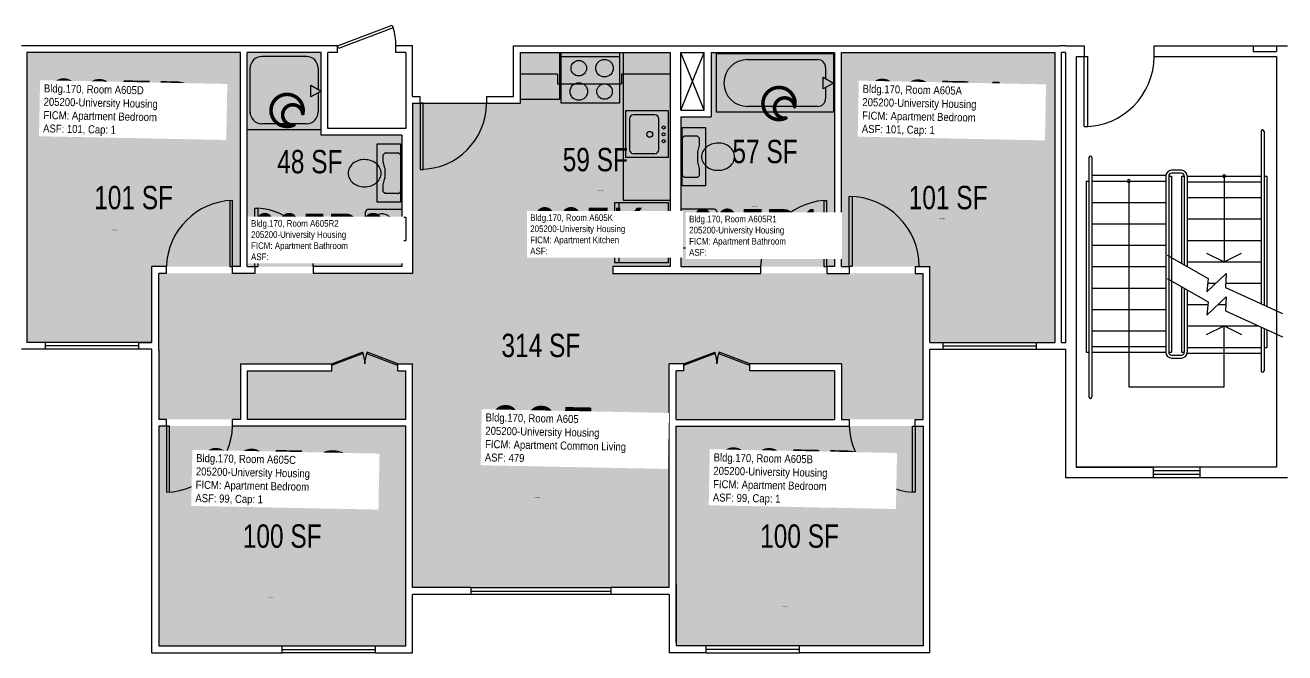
# Model space of a CAD drawing. Header units: inches. Extents: x -88 to 2437, y -52 to 1673.
# Drawn here: x 1251 to 1898, y -52 to 271 of the extents above; entities that cross this region are included whole.
import ezdxf
from ezdxf.enums import TextEntityAlignment as Align

# ---------------------------------------------------------------- set-up
doc = ezdxf.new("R2010")
doc.units = ezdxf.units.IN
doc.header["$LTSCALE"] = 10
doc.header["$MEASUREMENT"] = 0
doc.layers.get('0').update_dxf_attribs({"linetype": 'CONTINUOUS'})
for name, color, linetype in [('A-DOOR', 2, 'CONTINUOUS'), ('A-FLOR', 3, 'CONTINUOUS'), ('A-GLAZ', 1, 'CONTINUOUS'), ('A-IDEN-ICON', 4, 'CONTINUOUS'), ('A-IDEN-RNUM', 7, 'CONTINUOUS'), ('A-IDEN-SNUM', 4, 'CONTINUOUS'), ('A-IDEN-VNUM', 4, 'CONTINUOUS'), ('A-WALL', 5, 'CONTINUOUS'), ('AREA-TEXT', 3, 'CONTINUOUS'), ('Rooms-Category-Color', 7, 'CONTINUOUS'), ('Rooms-College-Color', 7, 'CONTINUOUS'), ('Rooms-Department-Color', 7, 'CONTINUOUS'), ('Rooms-Division-Color', 7, 'CONTINUOUS'), ('Rooms-Information', 7, 'CONTINUOUS')]:
    doc.layers.add(name, color=color, linetype=linetype)
doc.styles.add('CP_AREA', font='arial.ttf', dxfattribs={"height": 15})
doc.styles.add('CP_ROOMSNUMBER', font='arial.ttf', dxfattribs={"height": 1})
doc.styles.add('CP_ROOMVNUMBER', font='arial.ttf', dxfattribs={"width": 0.85, "height": 0.075})

# ---------------------------------------------------------------- blocks, each defined once
blk = doc.blocks.new('CPBATH')
at = {"color": 0, "linetype": 'ByBlock', "const_width": 0.0127}
for points in [[(0.0571, 0.0168, 0.861492), (-0.0551, 0, 1)], [(-0.0551, 0, 0.726902), (0.0487, -0.0337, 1)], [(0.0571, 0.0168, 0.729002), (-0.0084, -0.0042, 1)], [(-0.0084, -0.0042, 0.609468), (0.0487, -0.0337, 1)]]:
    blk.add_lwpolyline(points, format="xyb", dxfattribs=at)
at = {"color": 0, "linetype": 'ByBlock', "const_width": 0.00637}
for points in [[(0.0544, 0.0152, 1), (0.0599, 0.0184, 1)], [(0.0459, -0.0353, 1), (0.0515, -0.0321, 1)]]:
    blk.add_lwpolyline(points, format="xyb", close=True, dxfattribs=at)

msp = doc.modelspace()

# ---------------------------------------------------------------- hatches: boundary and pattern name
at = {"layer": 'Rooms-Category-Color', "true_color": 0x728ef3}
for points in [[(1315.81, 107.86), (1251.56, 107.86), (1251.56, 256.86), (1361.31, 256.86), (1361.31, 146.86), (1315.81, 146.86)], [(1402.81, 256.86), (1402.81, 214.36), (1444.31, 214.36), (1444.31, 146.86), (1364.81, 146.86), (1364.81, 256.86)], [(1505.31, 256.86), (1582.31, 256.86), (1582.31, 146.86), (1505.31, 146.86)], [(1603.31, 256.86), (1666.81, 256.86), (1666.81, 146.86), (1587.81, 146.86), (1587.81, 223.86), (1603.31, 223.86)], [(1670.31, 256.86), (1780.06, 256.86), (1780.06, 107.86), (1715.81, 107.86), (1715.81, 146.86), (1670.31, 146.86)], [(1319.31, 68.36), (1319.31, 143.36), (1449.81, 143.36), (1449.81, 230.86), (1505.31, 230.86), (1505.31, 146.86), (1552.82, 146.86), (1552.82, 143.36), (1712.31, 143.36), (1712.31, 68.36), (1670.31, 68.36), (1670.31, 96.86), (1623.31, 96.86), (1623.31, 93.36), (1666.81, 93.36), (1666.81, 68.36), (1585.31, 68.36), (1585.31, 93.36), (1589.31, 93.36), (1589.31, 96.86), (1581.81, 96.86), (1581.81, -18.14), (1449.81, -18.14), (1449.81, 96.86), (1442.31, 96.86), (1442.31, 93.36), (1446.31, 93.36), (1446.31, 68.36), (1364.81, 68.36), (1364.81, 93.36), (1408.31, 93.36), (1408.31, 96.86), (1361.31, 96.86), (1361.31, 68.36)], [(1446.31, 64.86), (1319.31, 64.86), (1319.31, -48.14), (1446.31, -48.14)], [(1585.31, 64.86), (1712.31, 64.86), (1712.31, -48.14), (1585.31, -48.14)]]:
    msp.add_hatch(color=171, dxfattribs=at).paths.add_polyline_path(points)
at = {"layer": 'Rooms-College-Color', "true_color": 0xadadad}
for points in [[(1315.81, 107.86), (1251.56, 107.86), (1251.56, 256.86), (1361.31, 256.86), (1361.31, 146.86), (1315.81, 146.86)], [(1402.81, 256.86), (1402.81, 214.36), (1444.31, 214.36), (1444.31, 146.86), (1364.81, 146.86), (1364.81, 256.86)], [(1505.31, 256.86), (1582.31, 256.86), (1582.31, 146.86), (1505.31, 146.86)], [(1603.31, 256.86), (1666.81, 256.86), (1666.81, 146.86), (1587.81, 146.86), (1587.81, 223.86), (1603.31, 223.86)], [(1670.31, 256.86), (1780.06, 256.86), (1780.06, 107.86), (1715.81, 107.86), (1715.81, 146.86), (1670.31, 146.86)], [(1319.31, 68.36), (1319.31, 143.36), (1449.81, 143.36), (1449.81, 230.86), (1505.31, 230.86), (1505.31, 146.86), (1552.82, 146.86), (1552.82, 143.36), (1712.31, 143.36), (1712.31, 68.36), (1670.31, 68.36), (1670.31, 96.86), (1623.31, 96.86), (1623.31, 93.36), (1666.81, 93.36), (1666.81, 68.36), (1585.31, 68.36), (1585.31, 93.36), (1589.31, 93.36), (1589.31, 96.86), (1581.81, 96.86), (1581.81, -18.14), (1449.81, -18.14), (1449.81, 96.86), (1442.31, 96.86), (1442.31, 93.36), (1446.31, 93.36), (1446.31, 68.36), (1364.81, 68.36), (1364.81, 93.36), (1408.31, 93.36), (1408.31, 96.86), (1361.31, 96.86), (1361.31, 68.36)], [(1446.31, 64.86), (1319.31, 64.86), (1319.31, -48.14), (1446.31, -48.14)], [(1585.31, 64.86), (1712.31, 64.86), (1712.31, -48.14), (1585.31, -48.14)]]:
    msp.add_hatch(color=253, dxfattribs=at).paths.add_polyline_path(points)
at = {"layer": 'Rooms-Department-Color', "true_color": 0x604aed}
for points in [[(1315.81, 107.86), (1251.56, 107.86), (1251.56, 256.86), (1361.31, 256.86), (1361.31, 146.86), (1315.81, 146.86)], [(1402.81, 256.86), (1402.81, 214.36), (1444.31, 214.36), (1444.31, 146.86), (1364.81, 146.86), (1364.81, 256.86)], [(1505.31, 256.86), (1582.31, 256.86), (1582.31, 146.86), (1505.31, 146.86)], [(1603.31, 256.86), (1666.81, 256.86), (1666.81, 146.86), (1587.81, 146.86), (1587.81, 223.86), (1603.31, 223.86)], [(1670.31, 256.86), (1780.06, 256.86), (1780.06, 107.86), (1715.81, 107.86), (1715.81, 146.86), (1670.31, 146.86)], [(1319.31, 68.36), (1319.31, 143.36), (1449.81, 143.36), (1449.81, 230.86), (1505.31, 230.86), (1505.31, 146.86), (1552.82, 146.86), (1552.82, 143.36), (1712.31, 143.36), (1712.31, 68.36), (1670.31, 68.36), (1670.31, 96.86), (1623.31, 96.86), (1623.31, 93.36), (1666.81, 93.36), (1666.81, 68.36), (1585.31, 68.36), (1585.31, 93.36), (1589.31, 93.36), (1589.31, 96.86), (1581.81, 96.86), (1581.81, -18.14), (1449.81, -18.14), (1449.81, 96.86), (1442.31, 96.86), (1442.31, 93.36), (1446.31, 93.36), (1446.31, 68.36), (1364.81, 68.36), (1364.81, 93.36), (1408.31, 93.36), (1408.31, 96.86), (1361.31, 96.86), (1361.31, 68.36)], [(1446.31, 64.86), (1319.31, 64.86), (1319.31, -48.14), (1446.31, -48.14)], [(1585.31, 64.86), (1712.31, 64.86), (1712.31, -48.14), (1585.31, -48.14)]]:
    msp.add_hatch(color=173, dxfattribs=at).paths.add_polyline_path(points)
at = {"layer": 'Rooms-Division-Color', "true_color": 0x604aed}
for points in [[(1315.81, 107.86), (1251.56, 107.86), (1251.56, 256.86), (1361.31, 256.86), (1361.31, 146.86), (1315.81, 146.86)], [(1402.81, 256.86), (1402.81, 214.36), (1444.31, 214.36), (1444.31, 146.86), (1364.81, 146.86), (1364.81, 256.86)], [(1505.31, 256.86), (1582.31, 256.86), (1582.31, 146.86), (1505.31, 146.86)], [(1603.31, 256.86), (1666.81, 256.86), (1666.81, 146.86), (1587.81, 146.86), (1587.81, 223.86), (1603.31, 223.86)], [(1670.31, 256.86), (1780.06, 256.86), (1780.06, 107.86), (1715.81, 107.86), (1715.81, 146.86), (1670.31, 146.86)], [(1319.31, 68.36), (1319.31, 143.36), (1449.81, 143.36), (1449.81, 230.86), (1505.31, 230.86), (1505.31, 146.86), (1552.82, 146.86), (1552.82, 143.36), (1712.31, 143.36), (1712.31, 68.36), (1670.31, 68.36), (1670.31, 96.86), (1623.31, 96.86), (1623.31, 93.36), (1666.81, 93.36), (1666.81, 68.36), (1585.31, 68.36), (1585.31, 93.36), (1589.31, 93.36), (1589.31, 96.86), (1581.81, 96.86), (1581.81, -18.14), (1449.81, -18.14), (1449.81, 96.86), (1442.31, 96.86), (1442.31, 93.36), (1446.31, 93.36), (1446.31, 68.36), (1364.81, 68.36), (1364.81, 93.36), (1408.31, 93.36), (1408.31, 96.86), (1361.31, 96.86), (1361.31, 68.36)], [(1446.31, 64.86), (1319.31, 64.86), (1319.31, -48.14), (1446.31, -48.14)], [(1585.31, 64.86), (1712.31, 64.86), (1712.31, -48.14), (1585.31, -48.14)]]:
    msp.add_hatch(color=173, dxfattribs=at).paths.add_polyline_path(points)

# ---------------------------------------------------------------- linework, layer by layer
for p, q in [((1395.31, 254.83), (1372.31, 254.83)), ((1525.31, 256.86), (1525.31, 232.86)), ((1526.31, 230.86), (1526.31, 256.86)), ((1526.31, 254.78), (1556.31, 254.78)), ((1556.31, 256.86), (1556.31, 230.86)), ((1558.31, 180.86), (1558.31, 256.86)), ((1605.93, 256.23), (1605.93, 226.23)), ((1666.18, 256.23), (1605.93, 256.23)), ((1622, 253.28), (1658.15, 253.28)), ((1666.18, 256.23), (1666.18, 226.23)), ((1366.31, 225.33), (1366.31, 248.83)), ((1401.31, 248.83), (1401.31, 237.94)), ((1662.16, 249.27), (1662.16, 243.55)), ((1397.61, 234.08), (1397.61, 240.08)), ((1397.61, 240.08), (1402.81, 237.08)), ((1524.31, 245.79), (1505.31, 245.79)), ((1524.31, 245.79), (1524.31, 240.86)), ((1524.31, 240.86), (1557.24, 240.86)), ((1582.31, 245.79), (1557.24, 245.79)), ((1557.24, 245.79), (1557.24, 240.86)), ((1660.99, 238.23), (1660.99, 244.23)), ((1660.99, 244.23), (1666.18, 241.23)), ((1666.18, 241.23), (1660.99, 238.23)), ((1402.81, 237.08), (1397.61, 234.08)), ((1401.31, 236.21), (1401.31, 226.33)), ((1662.16, 238.92), (1662.16, 233.2)), ((1505.31, 232.86), (1525.31, 232.86)), ((1556.31, 230.86), (1526.31, 230.86)), ((1559.4, 226.9), (1559.4, 202.9)), ((1581.4, 226.9), (1559.4, 226.9)), ((1581.4, 202.9), (1581.4, 226.9)), ((1658.15, 229.18), (1622, 229.18)), ((1395.31, 220.33), (1372.31, 220.33)), ((1561.4, 222.9), (1561.4, 206.9)), ((1574.4, 224.9), (1563.4, 224.9)), ((1576.4, 206.9), (1576.4, 222.9)), ((1666.18, 226.23), (1605.93, 226.23)), ((1364.81, 217.36), (1402.81, 217.36)), ((1588.43, 218.45), (1600.43, 218.45)), ((1588.43, 188.45), (1588.43, 218.45)), ((1589.31, 213.74), (1588.43, 212.86)), ((1596.26, 213.86), (1589.6, 213.86)), ((1597.43, 212.86), (1596.55, 213.74)), ((1600.43, 218.45), (1600.43, 188.45)), ((1431.68, 209.95), (1443.68, 209.95)), ((1431.68, 179.95), (1431.68, 209.95)), ((1443.68, 209.95), (1443.68, 179.95)), ((1588.43, 212.86), (1588.43, 194.03)), ((1596.45, 205.92), (1597.43, 209.36)), ((1597.43, 209.36), (1597.43, 212.86)), ((1434.68, 204.36), (1435.56, 205.24)), ((1434.68, 200.92), (1434.68, 204.36)), ((1435.67, 197.42), (1434.7, 200.8)), ((1435.85, 205.36), (1442.51, 205.36)), ((1442.8, 205.24), (1443.68, 204.36)), ((1443.68, 204.36), (1443.68, 185.53)), ((1581.4, 202.9), (1559.4, 202.9)), ((1574.4, 204.9), (1563.4, 204.9)), ((1596.43, 200.92), (1596.43, 205.8)), ((1597.43, 197.36), (1596.45, 200.8)), ((1435.68, 192.42), (1435.68, 197.3)), ((1597.43, 194.03), (1597.43, 197.36)), ((1434.68, 185.53), (1434.68, 188.8)), ((1434.7, 188.92), (1435.67, 192.3)), ((1600.43, 188.45), (1588.43, 188.45)), ((1588.55, 193.74), (1589.43, 192.86)), ((1589.43, 192.86), (1596.43, 192.86)), ((1596.43, 192.86), (1597.31, 193.74)), ((1435.68, 184.36), (1434.8, 185.24)), ((1442.51, 184.36), (1435.68, 184.36)), ((1443.56, 185.24), (1442.8, 184.48)), ((1425.68, 157.86), (1425.68, 174.86)), ((1427.18, 176.36), (1444.31, 176.36)), ((1443.68, 179.95), (1431.68, 179.95)), ((1553.81, 148.86), (1553.81, 179.86)), ((1553.81, 179.86), (1581.31, 179.86)), ((1556.06, 148.86), (1556.06, 179.86)), ((1582.31, 180.86), (1558.31, 180.86)), ((1581.31, 179.86), (1581.31, 148.86)), ((1604.92, 176.36), (1587.79, 176.36)), ((1606.42, 157.86), (1606.42, 174.86)), ((1427.18, 156.36), (1444.31, 156.36)), ((1604.92, 156.36), (1587.79, 156.36)), ((1581.31, 148.86), (1553.81, 148.86))]:
    msp.add_line(p, q)
for centre, radius in [((1535.31, 248.85), 4), ((1548.53, 248.85), 4.5), ((1535.31, 236.86), 4.5), ((1548.53, 236.86), 4), ((1571.78, 214.86), 1.5), ((1578.9, 218.36), 0.791), ((1578.9, 214.86), 0.791), ((1578.9, 211.36), 0.791)]:
    msp.add_circle(centre, radius)
for centre, radius, start, end in [((1372.31, 248.83), 6, 90, 180), ((1395.31, 248.83), 6, 0, 90), ((1622, 241.23), 12.05, 90, 270), ((1658.15, 249.27), 4.02, 0, 90), ((1658.15, 233.2), 4.02, 270, 0), ((1372.31, 226.33), 6, 180, 270), ((1395.31, 226.33), 6, 270, 0), ((1563.4, 222.9), 2, 90, 180), ((1574.4, 222.9), 2, 0, 90), ((1589.6, 213.44), 0.418, 90, 135), ((1596.26, 213.44), 0.418, 45, 90), ((1605.54, 202.7), 7.26, 129.47246, 153.29881), ((1606.38, 201.68), 8.59, 108.83538, 129.47246), ((1606.93, 200.07), 10.29, 90, 108.83538), ((1607.45, 202.5), 7.87, 71.16462, 93.77544), ((1606.95, 201.03), 9.43, 50.52754, 71.16462), ((1608.33, 202.7), 7.26, 26.70119, 50.52754), ((1425.17, 192.53), 9.43, 108.83538, 129.47246), ((1424.66, 194), 7.87, 86.22456, 108.83538), ((1425.18, 191.57), 10.29, 71.16462, 90), ((1425.73, 193.18), 8.59, 50.52754, 71.16462), ((1435.1, 200.92), 0.418, 180, 195.9454), ((1435.85, 204.94), 0.418, 90, 135), ((1442.51, 204.94), 0.418, 45, 90), ((1563.4, 206.9), 2, 180, 270), ((1574.4, 206.9), 2, 270, 0), ((1596.85, 205.8), 0.418, 164.0546, 180), ((1596.85, 200.92), 0.418, 180, 195.9454), ((1604.23, 203.36), 5.8, 153.29881, 180), ((1604.23, 203.36), 5.8, 180, 206.70119), ((1609.63, 203.36), 5.8, 0, 26.70119), ((1609.63, 203.36), 5.8, 333.29881, 0), ((1422.48, 194.86), 5.8, 153.29881, 180), ((1422.48, 194.86), 5.8, 180, 206.70119), ((1423.79, 194.2), 7.26, 129.47246, 153.29881), ((1426.58, 194.2), 7.26, 26.70119, 50.52754), ((1427.88, 194.86), 5.8, 0, 26.70119), ((1427.88, 194.86), 5.8, 333.29881, 0), ((1435.26, 197.3), 0.418, 0, 15.9454), ((1605.54, 204.01), 7.26, 206.70119, 230.52754), ((1606.38, 205.04), 8.59, 230.52754, 251.16462), ((1606.93, 206.65), 10.29, 251.16462, 270), ((1606.93, 206.65), 10.29, 270, 288.83538), ((1607.48, 205.04), 8.59, 288.83538, 309.47246), ((1608.33, 204.01), 7.26, 309.47246, 333.29881), ((1423.79, 195.51), 7.26, 206.70119, 230.52754), ((1424.63, 196.54), 8.59, 230.52754, 251.16462), ((1425.18, 198.15), 10.29, 251.16462, 270), ((1425.18, 198.15), 10.29, 270, 288.83538), ((1425.73, 196.54), 8.59, 288.83538, 309.47246), ((1426.58, 195.51), 7.26, 309.47246, 333.29881), ((1435.26, 192.42), 0.418, 344.0546, 0), ((1588.85, 194.03), 0.418, 180, 225), ((1597.01, 194.03), 0.418, 315, 0), ((1435.1, 185.53), 0.418, 180, 225), ((1442.51, 184.78), 0.418, 270, 315), ((1443.26, 185.53), 0.418, 315, 0), ((1427.18, 174.86), 1.5, 90, 180), ((1604.92, 174.86), 1.5, 0, 90), ((1436.68, 166.36), 9, 160.77064, 180), ((1435.41, 166.8), 7.65, 139.89909, 160.77064), ((1434.6, 167.49), 6.59, 116.19159, 139.89909), ((1434.08, 168.54), 5.42, 90, 116.19159), ((1434.08, 168.54), 5.42, 63.80841, 90), ((1433.56, 167.49), 6.59, 40.10091, 63.80841), ((1432.75, 166.8), 7.65, 19.22936, 40.10091), ((1431.48, 166.36), 9, 0, 19.22936), ((1600.62, 166.36), 9, 160.77064, 180), ((1599.35, 166.8), 7.65, 139.89909, 160.77064), ((1598.54, 167.49), 6.59, 116.19159, 139.89909), ((1598.02, 168.54), 5.42, 90, 116.19159), ((1598.02, 168.54), 5.42, 63.80841, 90), ((1597.5, 167.49), 6.59, 40.10091, 63.80841), ((1596.69, 166.8), 7.65, 19.22936, 40.10091), ((1595.42, 166.36), 9, 0, 19.22936), ((1436.68, 166.36), 9, 180, 199.22936), ((1435.41, 165.92), 7.65, 199.22936, 220.10091), ((1432.75, 165.92), 7.65, 319.89909, 340.77064), ((1431.48, 166.36), 9, 340.77064, 0), ((1600.62, 166.36), 9, 180, 199.22936), ((1599.35, 165.92), 7.65, 199.22936, 220.10091), ((1596.69, 165.92), 7.65, 319.89909, 340.77064), ((1595.42, 166.36), 9, 340.77064, 0), ((1427.18, 157.86), 1.5, 180, 270), ((1434.6, 165.23), 6.59, 220.10091, 243.80841), ((1434.08, 164.18), 5.42, 243.80841, 270), ((1434.08, 164.18), 5.42, 270, 296.19159), ((1433.56, 165.23), 6.59, 296.19159, 319.89909), ((1598.54, 165.23), 6.59, 220.10091, 243.80841), ((1598.02, 164.18), 5.42, 243.80841, 270), ((1598.02, 164.18), 5.42, 270, 296.19159), ((1597.5, 165.23), 6.59, 296.19159, 319.89909), ((1604.92, 157.86), 1.5, 270, 0)]:
    msp.add_arc(centre, radius, start, end)
at = {"layer": 'A-DOOR'}
for p, q in [((1411.31, 260.36), (1439.38, 270.95)), ((1439.87, 269.63), (1411.81, 259.04)), ((1439.38, 270.95), (1439.87, 269.63)), ((1411.81, 259.04), (1411.31, 260.36)), ((1795.1, 218.86), (1795.1, 254.86)), ((1795.1, 254.86), (1797.1, 254.86)), ((1797.1, 218.86), (1797.1, 254.86)), ((1453.81, 230.86), (1487.81, 230.86)), ((1455.31, 230.86), (1453.81, 230.86)), ((1453.81, 230.86), (1453.81, 196.86)), ((1455.31, 196.86), (1455.31, 230.86)), ((1795.1, 218.86), (1797.1, 218.86)), ((1453.81, 196.86), (1455.31, 196.86)), ((1674.31, 146.86), (1674.31, 182.86)), ((1675.81, 182.86), (1675.81, 146.86)), ((1355.81, 180.86), (1355.81, 146.86)), ((1357.31, 146.86), (1357.31, 180.86)), ((1368.81, 146.86), (1368.81, 176.86)), ((1368.81, 176.86), (1370.31, 176.86)), ((1370.31, 176.86), (1370.31, 146.86)), ((1661.31, 180.86), (1661.31, 146.86)), ((1661.31, 180.86), (1662.81, 180.86)), ((1662.81, 146.86), (1662.81, 180.86)), ((1355.81, 146.86), (1357.31, 146.86)), ((1368.81, 146.86), (1370.31, 146.86)), ((1661.31, 146.86), (1662.81, 146.86)), ((1675.81, 146.86), (1674.31, 146.86)), ((1408.31, 96.86), (1424.18, 102.95)), ((1424.43, 102.28), (1408.56, 96.2)), ((1424.18, 102.95), (1424.43, 102.28)), ((1426.43, 102.95), (1426.18, 102.28)), ((1426.18, 102.28), (1442.05, 96.2)), ((1442.31, 96.86), (1426.43, 102.95)), ((1589.31, 96.86), (1605.18, 102.95)), ((1605.43, 102.28), (1589.56, 96.2)), ((1605.18, 102.95), (1605.43, 102.28)), ((1607.43, 102.95), (1607.18, 102.28)), ((1607.18, 102.28), (1623.05, 96.2)), ((1623.31, 96.86), (1607.43, 102.95)), ((1408.56, 96.2), (1408.31, 96.86)), ((1442.05, 96.2), (1442.31, 96.86)), ((1589.56, 96.2), (1589.31, 96.86)), ((1623.05, 96.2), (1623.31, 96.86)), ((1323.31, 64.86), (1323.31, 30.86)), ((1324.81, 64.86), (1323.31, 64.86)), ((1324.81, 30.86), (1324.81, 64.86)), ((1706.81, 64.86), (1708.31, 64.86)), ((1706.81, 30.86), (1706.81, 64.86)), ((1708.31, 64.86), (1708.31, 30.86)), ((1708.31, 30.86), (1706.81, 30.86))]:
    msp.add_line(p, q, dxfattribs=at)
for centre, radius, start, end in [((1414.11, 260.73), 27.2, 359.22408, 19.05218), ((1795.1, 254.86), 36, 270, 0), ((1453.81, 230.86), 34, 270, 0), ((1674.31, 146.86), 36, 0, 90), ((1358.27, 145.9), 34.97, 91.57576, 178.42424), ((1369.04, 147.11), 29.77, 359.51034, 87.55206), ((1664.41, 145.36), 35.64, 94.99827, 177.58607), ((1408.31, 96.86), 17, 0, 20.97746), ((1442.31, 96.86), 17, 159.02254, 180), ((1589.31, 96.86), 17, 0, 20.97746), ((1623.31, 96.86), 17, 159.02254, 180), ((1322.34, 65.82), 34.97, 271.57576, 358.42424), ((1709.95, 66.39), 35.67, 182.4645, 264.95117)]:
    msp.add_arc(centre, radius, start, end, dxfattribs=at)
at = {"layer": 'A-FLOR'}
for p, q in [((1599.81, 227.36), (1587.81, 256.86)), ((1587.81, 227.36), (1599.81, 256.86)), ((1886.1, 216.36), (1886.1, 127.75)), ((1887.6, 216.36), (1887.6, 127.07)), ((1797.6, 202.86), (1797.6, 79.86)), ((1799.1, 202.86), (1799.1, 79.86)), ((1845.1, 196.36), (1840.1, 196.36)), ((1845.1, 194.86), (1840.1, 194.86)), ((1796.1, 190.86), (1797.6, 190.86)), ((1796.1, 190.86), (1796.1, 102.86)), ((1799.1, 193.86), (1837.14, 193.86)), ((1799.1, 190.86), (1837.1, 190.86)), ((1818.1, 190.86), (1818.1, 85.07)), ((1837.1, 193.36), (1837.1, 102.86)), ((1838.6, 193.36), (1838.6, 102.86)), ((1838.6, 193.36), (1840.1, 193.36)), ((1840.1, 193.36), (1840.1, 102.86)), ((1845.1, 193.36), (1846.6, 193.36)), ((1845.1, 193.36), (1845.1, 148.6)), ((1846.6, 193.36), (1846.6, 147.74)), ((1848.1, 193.36), (1848.1, 146.89)), ((1848.1, 193.36), (1886.1, 193.36)), ((1848.1, 190.36), (1886.1, 190.36)), ((1867.1, 193.36), (1867.1, 149.36)), ((1887.6, 193.36), (1889.1, 193.36)), ((1889.1, 193.36), (1889.1, 126.39)), ((1848.1, 182.36), (1886.1, 182.36)), ((1799.1, 179.86), (1837.1, 179.86)), ((1799.1, 168.86), (1837.1, 168.86)), ((1848.1, 171.36), (1886.1, 171.36)), ((1799.1, 157.86), (1837.1, 157.86)), ((1848.1, 160.36), (1886.1, 160.36)), ((1837.84, 152.71), (1858.94, 140.75)), ((1848.1, 149.36), (1886.1, 149.36)), ((1858.1, 153.75), (1867.1, 149.36)), ((1867.1, 149.36), (1876.1, 153.75)), ((1799.1, 146.86), (1837.1, 146.86)), ((1858.12, 133.89), (1868.07, 143.27)), ((1868.07, 143.27), (1867.77, 136.05)), ((1837.84, 140.71), (1858.94, 128.75)), ((1845.1, 136.6), (1845.1, 102.86)), ((1858.94, 140.75), (1858.12, 133.89)), ((1858.66, 138.36), (1862.85, 138.36)), ((1867.77, 136.05), (1897.09, 122.77)), ((1867.87, 138.36), (1886.1, 138.36)), ((1799.1, 135.86), (1837.1, 135.86)), ((1846.6, 135.74), (1846.6, 102.86)), ((1848.1, 134.89), (1848.1, 102.86)), ((1858.12, 121.89), (1868.07, 131.27)), ((1868.07, 131.27), (1867.77, 124.05)), ((1799.1, 124.86), (1837.1, 124.86)), ((1848.1, 127.36), (1858.78, 127.36)), ((1858.94, 128.75), (1858.12, 121.89)), ((1863.92, 127.36), (1867.91, 127.36)), ((1867.77, 124.05), (1897.09, 110.77)), ((1799.1, 113.86), (1837.1, 113.86)), ((1848.1, 116.36), (1884.75, 116.36)), ((1858.1, 111.97), (1867.1, 116.36)), ((1867.1, 85.07), (1867.1, 116.36)), ((1867.1, 116.36), (1876.1, 111.97)), ((1886.1, 115.75), (1886.1, 93.36)), ((1887.6, 115.07), (1887.6, 93.36)), ((1889.1, 114.39), (1889.1, 105.36)), ((1799.1, 105.86), (1837.1, 105.86)), ((1848.1, 105.36), (1886.1, 105.36)), ((1887.6, 105.36), (1889.1, 105.36)), ((1796.1, 102.86), (1797.6, 102.86)), ((1799.1, 102.86), (1837.1, 102.86)), ((1838.6, 102.86), (1840.1, 102.86)), ((1840.1, 101.36), (1845.1, 101.36)), ((1840.1, 99.86), (1845.1, 99.86)), ((1845.1, 102.86), (1846.6, 102.86)), ((1848.1, 102.36), (1886.1, 102.36)), ((1818.1, 85.07), (1867.1, 85.07)), ((1830.6, 42.11), (1854.6, 42.11)), ((1830.6, 40.11), (1854.6, 40.11))]:
    msp.add_line(p, q, dxfattribs=at)
for centre, radius, start, end in [((1886.85, 216.36), 0.75, 0, 180), ((1798.35, 202.86), 0.75, 0, 180), ((1840.1, 193.36), 3, 90, 180), ((1840.1, 193.36), 1.5, 90, 180), ((1845.1, 193.36), 3, 0, 90), ((1845.1, 193.36), 1.5, 0, 90), ((1818.1, 190.86), 0.75, 90, 270), ((1818.1, 190.86), 0.75, 270, 90), ((1867.1, 193.36), 0.75, 90, 270), ((1867.1, 193.36), 0.75, 270, 90), ((1840.1, 102.86), 3, 180, 270), ((1840.1, 102.86), 1.5, 180, 270), ((1845.1, 102.86), 3, 270, 0), ((1845.1, 102.86), 1.5, 270, 0), ((1886.85, 93.36), 0.75, 180, 0), ((1798.35, 79.86), 0.75, 180, 0)]:
    msp.add_arc(centre, radius, start, end, dxfattribs=at)
at = {"layer": 'A-GLAZ'}
for p, q in [((1309.06, 107.86), (1261.06, 107.86)), ((1309.06, 106.11), (1261.06, 106.11)), ((1309.06, 104.36), (1261.06, 104.36)), ((1722.56, 107.86), (1770.56, 107.86)), ((1722.56, 106.11), (1770.56, 106.11)), ((1722.56, 104.36), (1770.56, 104.36)), ((1479.81, -18.14), (1551.81, -18.14)), ((1479.81, -19.89), (1551.81, -19.89)), ((1551.81, -21.64), (1479.81, -21.64)), ((1382.81, -48.14), (1430.81, -48.14)), ((1382.81, -49.89), (1430.81, -49.89)), ((1430.81, -51.64), (1382.81, -51.64)), ((1648.81, -48.14), (1600.81, -48.14)), ((1648.81, -49.89), (1600.81, -49.89)), ((1600.81, -51.64), (1648.81, -51.64))]:
    msp.add_line(p, q, dxfattribs=at)
at = {"layer": 'A-WALL'}
for p, q in [((1411.31, 260.36), (1248.81, 260.36)), ((1411.31, 256.86), (1411.31, 260.36)), ((1449.81, 260.36), (1441.31, 260.36)), ((1441.31, 256.86), (1441.31, 260.36)), ((1449.81, 234.36), (1449.81, 260.36)), ((1501.81, 260.36), (1782.81, 260.36)), ((1501.81, 234.36), (1501.81, 260.36)), ((1785.6, 260.36), (1782.81, 260.36)), ((1785.6, 260.36), (1795.1, 260.36)), ((1795.1, 260.36), (1795.1, 254.86)), ((1831.1, 260.36), (1882.1, 260.36)), ((1831.1, 254.86), (1831.1, 260.36)), ((1882.1, 260.36), (1882.1, 257.36)), ((1882.1, 260.36), (1894.1, 260.36)), ((1894.1, 260.36), (1894.1, 257.36)), ((1894.1, 260.36), (1899.6, 260.36)), ((1361.31, 256.86), (1251.56, 256.86)), ((1251.56, 256.86), (1251.56, 107.86)), ((1361.31, 146.86), (1361.31, 256.86)), ((1364.81, 146.86), (1364.81, 256.86)), ((1402.81, 256.86), (1364.81, 256.86)), ((1402.81, 214.36), (1402.81, 256.86)), ((1406.31, 217.86), (1406.31, 256.86)), ((1411.31, 256.86), (1406.31, 256.86)), ((1446.31, 256.86), (1441.31, 256.86)), ((1446.31, 256.86), (1446.31, 217.86)), ((1505.31, 230.86), (1505.31, 256.86)), ((1505.31, 256.86), (1582.31, 256.86)), ((1582.31, 256.86), (1582.31, 146.86)), ((1587.81, 227.36), (1587.81, 256.86)), ((1587.81, 256.86), (1599.81, 256.86)), ((1599.81, 227.36), (1599.81, 256.86)), ((1603.31, 256.86), (1603.31, 223.86)), ((1603.31, 256.86), (1666.81, 256.86)), ((1666.81, 256.86), (1666.81, 146.86)), ((1670.31, 146.86), (1670.31, 256.86)), ((1670.31, 256.86), (1780.06, 256.86)), ((1780.06, 256.86), (1780.06, 107.86)), ((1783.56, 107.86), (1783.56, 256.86)), ((1785.6, 256.86), (1783.56, 256.86)), ((1785.6, 256.86), (1785.6, 107.86)), ((1791.1, 254.86), (1795.1, 254.86)), ((1791.1, 254.86), (1791.1, 43.86)), ((1831.1, 254.86), (1894.1, 254.86)), ((1882.1, 257.36), (1894.1, 257.36)), ((1894.1, 254.86), (1894.1, 43.86)), ((1449.81, 234.36), (1453.81, 234.36)), ((1453.81, 230.86), (1453.81, 234.36)), ((1487.81, 234.36), (1487.81, 230.86)), ((1487.81, 234.36), (1501.81, 234.36)), ((1449.81, 230.86), (1453.81, 230.86)), ((1449.81, 230.86), (1449.81, 143.36)), ((1487.81, 230.86), (1505.31, 230.86)), ((1587.81, 227.36), (1599.81, 227.36)), ((1587.81, 223.86), (1587.81, 172.36)), ((1587.81, 223.86), (1603.31, 223.86)), ((1444.31, 214.36), (1402.81, 214.36)), ((1446.31, 217.86), (1406.31, 217.86)), ((1444.31, 214.36), (1444.31, 172.36)), ((1444.31, 172.36), (1446.31, 172.36)), ((1446.31, 172.36), (1446.31, 160.36)), ((1585.79, 172.36), (1585.79, 160.36)), ((1587.81, 172.36), (1585.79, 172.36)), ((1444.31, 160.36), (1446.31, 160.36)), ((1444.31, 160.36), (1444.31, 146.86)), ((1587.81, 160.36), (1585.79, 160.36)), ((1587.81, 160.36), (1587.81, 146.86)), ((1315.81, 107.86), (1315.81, 146.86)), ((1323.31, 146.86), (1315.81, 146.86)), ((1319.31, 103.86), (1319.31, 143.36)), ((1323.31, 143.36), (1319.31, 143.36)), ((1323.31, 143.36), (1323.31, 146.86)), ((1361.31, 146.86), (1357.31, 146.86)), ((1357.31, 143.36), (1357.31, 146.86)), ((1368.81, 143.36), (1357.31, 143.36)), ((1364.81, 146.86), (1368.81, 146.86)), ((1368.81, 146.86), (1368.81, 143.36)), ((1368.81, 146.86), (1368.81, 143.36)), ((1444.31, 146.86), (1398.81, 146.86)), ((1398.81, 146.86), (1398.81, 143.36)), ((1449.81, 143.36), (1398.81, 143.36)), ((1582.31, 146.86), (1552.82, 146.86)), ((1552.82, 146.86), (1552.82, 143.36)), ((1552.82, 143.36), (1582.31, 143.36)), ((1582.31, 143.36), (1628.81, 143.36)), ((1587.81, 146.86), (1628.81, 146.86)), ((1605.43, 146.86), (1624.81, 146.86)), ((1628.81, 146.86), (1628.81, 143.36)), ((1666.81, 146.86), (1662.81, 146.86)), ((1662.81, 146.86), (1662.81, 143.36)), ((1662.81, 143.36), (1674.31, 143.36)), ((1670.31, 146.86), (1674.31, 146.86)), ((1674.31, 146.86), (1674.31, 143.36)), ((1674.31, 146.86), (1674.31, 143.36)), ((1708.31, 146.86), (1715.81, 146.86)), ((1708.31, 146.86), (1708.31, 143.36)), ((1708.31, 143.36), (1712.31, 143.36)), ((1712.31, 104.36), (1712.31, 143.36)), ((1715.81, 107.86), (1715.81, 146.86)), ((1261.06, 104.36), (1248.81, 104.36)), ((1261.06, 107.86), (1251.56, 107.86)), ((1261.06, 104.36), (1261.06, 107.86)), ((1309.06, 104.36), (1309.06, 107.86)), ((1315.81, 107.86), (1309.06, 107.86)), ((1309.06, 107.86), (1315.81, 107.86)), ((1315.81, 104.36), (1309.06, 104.36)), ((1315.81, -51.64), (1315.81, 104.36)), ((1319.31, 103.86), (1319.31, 68.36)), ((1712.31, 68.36), (1712.31, 104.36)), ((1715.81, 107.86), (1722.56, 107.86)), ((1715.81, 104.36), (1722.56, 104.36)), ((1715.81, -51.64), (1715.81, 104.36)), ((1722.56, 104.36), (1722.56, 107.86)), ((1770.56, 104.36), (1770.56, 107.86)), ((1770.56, 107.86), (1780.06, 107.86)), ((1770.56, 104.36), (1782.81, 104.36)), ((1782.81, 104.36), (1785.7, 104.36)), ((1783.56, 107.86), (1785.7, 107.86)), ((1785.6, 104.36), (1785.6, 38.36)), ((1361.31, 96.86), (1361.31, 68.36)), ((1361.31, 96.86), (1408.31, 96.86)), ((1364.81, 93.36), (1364.81, 68.36)), ((1364.81, 93.36), (1408.31, 93.36)), ((1408.31, 93.36), (1408.31, 96.86)), ((1442.31, 96.86), (1449.81, 96.86)), ((1442.31, 93.36), (1442.31, 96.86)), ((1442.31, 93.36), (1446.31, 93.36)), ((1446.31, 68.36), (1446.31, 93.36)), ((1449.81, -18.14), (1449.81, 96.86)), ((1581.81, -18.14), (1581.81, 96.86)), ((1589.31, 96.86), (1581.81, 96.86)), ((1585.31, 68.36), (1585.31, 93.36)), ((1589.31, 93.36), (1585.31, 93.36)), ((1589.31, 93.36), (1589.31, 96.86)), ((1670.31, 96.86), (1623.31, 96.86)), ((1623.31, 93.36), (1623.31, 96.86)), ((1666.81, 93.36), (1623.31, 93.36)), ((1666.81, 93.36), (1666.81, 68.36)), ((1670.31, 96.86), (1670.31, 68.36)), ((1323.31, 68.36), (1319.31, 68.36)), ((1323.31, 64.86), (1319.31, 64.86)), ((1319.31, 64.86), (1319.31, -48.14)), ((1323.31, 64.86), (1323.31, 68.36)), ((1361.31, 68.36), (1357.31, 68.36)), ((1357.31, 64.86), (1357.31, 68.36)), ((1446.31, 64.86), (1357.31, 64.86)), ((1446.31, 68.36), (1364.81, 68.36)), ((1446.31, -16.39), (1446.31, 64.86)), ((1585.31, 68.36), (1666.81, 68.36)), ((1585.31, -16.39), (1585.31, 64.86)), ((1585.31, 64.86), (1674.31, 64.86)), ((1670.31, 68.36), (1674.31, 68.36)), ((1674.31, 68.36), (1674.31, 64.86)), ((1708.31, 64.86), (1708.31, 68.36)), ((1708.31, 68.36), (1712.31, 68.36)), ((1708.31, 64.86), (1712.31, 64.86)), ((1712.31, 64.86), (1712.31, -48.14)), ((1830.6, 43.86), (1791.1, 43.86)), ((1791.1, 43.86), (1830.6, 43.86)), ((1854.6, 43.86), (1830.6, 43.86)), ((1830.6, 43.86), (1830.6, 38.36)), ((1894.1, 43.86), (1854.6, 43.86)), ((1854.6, 43.86), (1854.6, 38.36)), ((1830.6, 38.36), (1785.6, 38.36)), ((1854.6, 38.36), (1830.6, 38.36)), ((1899.6, 38.36), (1854.6, 38.36)), ((1446.31, -48.14), (1446.31, -16.39)), ((1479.81, -18.14), (1449.81, -18.14)), ((1479.81, -18.14), (1479.81, -21.64)), ((1551.81, -18.14), (1551.81, -21.64)), ((1581.81, -18.14), (1551.81, -18.14)), ((1585.31, -46.14), (1585.31, -16.39)), ((1585.31, -16.39), (1585.31, -48.14)), ((1449.81, -51.64), (1449.81, -21.64)), ((1479.81, -21.64), (1449.81, -21.64)), ((1581.81, -21.64), (1551.81, -21.64)), ((1581.81, -21.64), (1581.81, -51.64)), ((1315.81, -51.64), (1382.81, -51.64)), ((1319.31, -48.14), (1382.81, -48.14)), ((1382.81, -51.64), (1382.81, -48.14)), ((1430.81, -51.64), (1430.81, -48.14)), ((1430.81, -48.14), (1446.31, -48.14)), ((1430.81, -51.64), (1449.81, -51.64)), ((1600.81, -51.64), (1581.81, -51.64)), ((1600.81, -48.14), (1585.31, -48.14)), ((1600.81, -51.64), (1600.81, -48.14)), ((1648.81, -51.64), (1648.81, -48.14)), ((1712.31, -48.14), (1648.81, -48.14)), ((1715.81, -51.64), (1648.81, -51.64))]:
    msp.add_line(p, q, dxfattribs=at)

# ---------------------------------------------------------------- block references
at = {"layer": 'A-IDEN-ICON', "xscale": 144.0000000024036, "yscale": 144.0000000024036, "zscale": 144.0000000024036, "rotation": 331.2590816509103}
for p in [(1637.95, 230.86), (1385.04, 227.3)]:
    msp.add_blockref('CPBATH', p, dxfattribs=at)

# ---------------------------------------------------------------- texts
at = {"layer": 'A-IDEN-RNUM', "style": 'CP_ROOMSNUMBER'}
for s, p in [('0605-K0', (1544.83, 185.69)), ('0605-R1', (1624.55, 177.53)), ('0605-R2', (1399.67, 173.52))]:
    msp.add_text(s, height=0.36, dxfattribs=at).set_placement(p)
for s, rotation, p in [('0605-A0', 358.86725, (1720.78, 171.27)), ('0605-D0', 358.9, (1295.2, 165.49)), ('0605-00', 358.9, (1512.56, 27.89)), ('0605-C0', 358.86725, (1375.69, -23.49)), ('0605-B0', 358.9, (1639.69, -27.88))]:
    msp.add_text(s, height=0.36, rotation=rotation, dxfattribs=at).set_placement(p)
at = {"layer": 'A-IDEN-SNUM', "style": 'CP_ROOMSNUMBER'}
for s, p in [('1700A605K0', (1544.83, 185.69)), ('1700A605R1', (1624.55, 177.53)), ('1700A605R2', (1399.67, 173.52))]:
    msp.add_text(s, height=0.36, dxfattribs=at).set_placement(p)
for s, rotation, p in [('1700A605A0', 358.86725, (1720.78, 171.27)), ('1700A605D0', 358.9, (1295.2, 165.49)), ('1700A60500', 358.9, (1512.56, 27.89)), ('1700A605C0', 358.86725, (1375.69, -23.49)), ('1700A605B0', 358.9, (1639.69, -27.88))]:
    msp.add_text(s, height=0.36, rotation=rotation, dxfattribs=at).set_placement(p)
at = {"layer": 'A-IDEN-VNUM', "style": 'CP_ROOMVNUMBER', "width": 0.85}
for s, rotation, p in [('605D', 358.86725, (1259.85, 214.63)), ('605A', 358.8713, (1680.79, 214.42)), ('605', 358.86725, (1486.97, 46.71)), ('605C', 358.86725, (1338.12, 24.63)), ('605B', 358.86725, (1604.18, 24.95))]:
    msp.add_text(s, height=28.8, rotation=rotation, dxfattribs=at).set_placement(p)
at = {"layer": 'A-IDEN-VNUM', "style": 'CP_ROOMVNUMBER'}
for s, width, p in [('605K', 0.75, (1510.34, 153.11, 0)), ('605R1', 0.7, (1592.04, 152.42)), ('605R2', 0.7, (1366.81, 150.14))]:
    msp.add_text(s, height=24, dxfattribs=dict(at, width=width)).set_placement(p)
at = {"layer": 'AREA-TEXT', "style": 'CP_AREA', "width": 0.75}
for s, p in [('59 SF', (1543.81, 201.86)), ('57 SF', (1631.08, 206.03)), ('48 SF', (1397.02, 200.82)), ('101 SF', (1306.43, 182.36)), ('101 SF', (1725.18, 182.36)), ('314 SF', (1515.81, 106.36)), ('100 SF', (1382.81, 8.36)), ('100 SF', (1648.81, 8.36))]:
    msp.add_text(s, height=12, dxfattribs=at).set_placement(p, align=Align.MIDDLE_CENTER)

# ---------------------------------------------------------------- next in the draw order: texts
at = {"layer": 'Rooms-Information', "char_height": 4.1143, "width": 92.16, "attachment_point": 7, "style": 'CP_ROOMVNUMBER', "bg_fill": 3, "box_fill_scale": 1.5, "bg_fill_color": 256, "bg_fill_true_color": 13158600, "bg_fill_transparency": 0}
for s, insert, rotation in [('Bldg.170, Room A605D^M^J205200-University Housing^M^JFICM: Apartment Bedroom^M^JASF: 101, Cap: 1', (1259.85, 214.63), 358.86725), ('Bldg.170, Room A605A^M^J205200-University Housing^M^JFICM: Apartment Bedroom^M^JASF: 101, Cap: 1', (1680.79, 214.42), 358.8713), ('Bldg.170, Room A605^M^J205200-University Housing^M^JFICM: Apartment Common Living^M^JASF: 479', (1486.97, 46.71), 358.86725), ('Bldg.170, Room A605C^M^J205200-University Housing^M^JFICM: Apartment Bedroom^M^JASF: 99, Cap: 1', (1338.12, 24.63), 358.86725), ('Bldg.170, Room A605B^M^J205200-University Housing^M^JFICM: Apartment Bedroom^M^JASF: 99, Cap: 1', (1604.18, 24.95), 358.86725)]:
    msp.add_mtext(s, dxfattribs=dict(at, insert=insert, rotation=rotation))
at = {"layer": 'Rooms-Information', "char_height": 3.4286, "width": 76.8, "attachment_point": 7, "style": 'CP_ROOMVNUMBER', "bg_fill": 3, "box_fill_scale": 1.5, "bg_fill_color": 256, "bg_fill_true_color": 13158600, "bg_fill_transparency": 0}
for s, insert in [('Bldg.170, Room A605K^M^J205200-University Housing^M^JFICM: Apartment Kitchen^M^JASF: ', (1510.34, 153.11, 0)), ('Bldg.170, Room A605R2^M^J205200-University Housing^M^JFICM: Apartment Bathroom^M^JASF: ', (1366.81, 150.14))]:
    msp.add_mtext(s, dxfattribs=dict(at, insert=insert))

# ---------------------------------------------------------------- next in the draw order: texts
at = {"layer": 'Rooms-Information', "insert": (1592.04, 152.42), "char_height": 3.4286, "width": 76.8, "attachment_point": 7, "style": 'CP_ROOMVNUMBER', "bg_fill": 3, "box_fill_scale": 1.5, "bg_fill_color": 256, "bg_fill_true_color": 13158600, "bg_fill_transparency": 0}
msp.add_mtext('Bldg.170, Room A605R1^M^J205200-University Housing^M^JFICM: Apartment Bathroom^M^JASF: ', dxfattribs=at)

doc.saveas('drawing.dxf')
